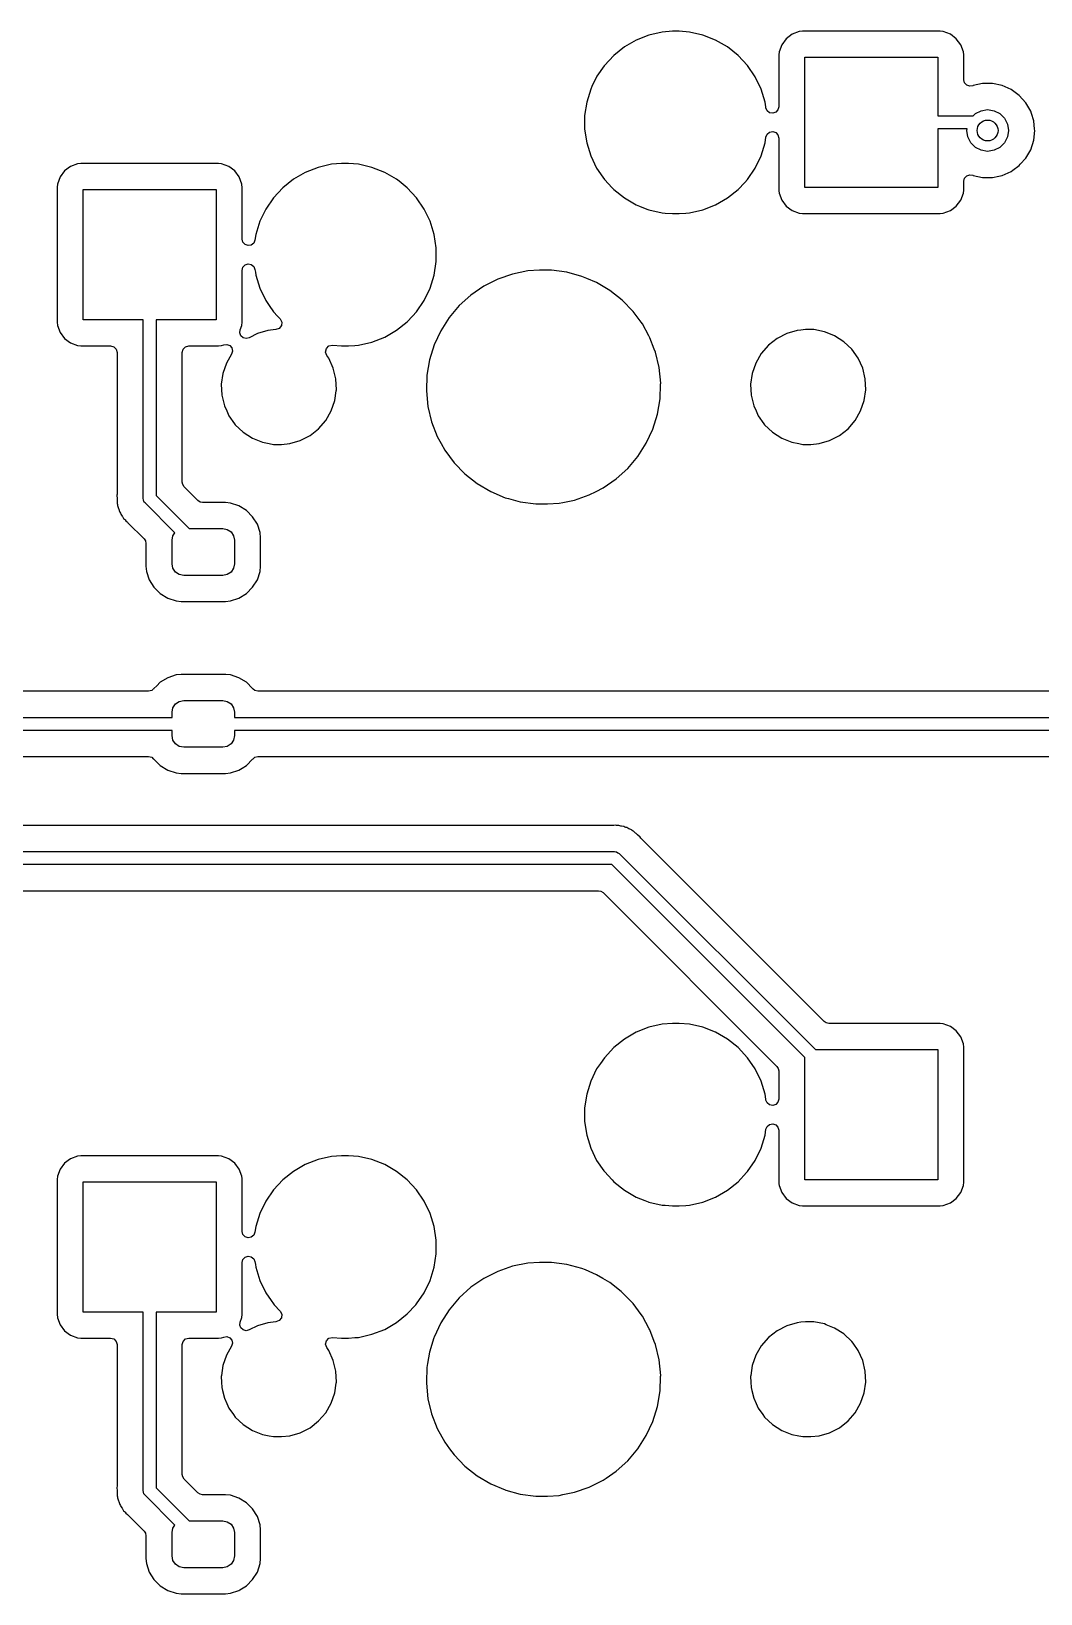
# Model space of a CAD drawing. Extents: x 30 to 259, y -142 to -25.
# Drawn here: x 181.86 to 201.23, y -114.84 to -84.84 of the extents above; entities that cross this region are included whole.
import ezdxf

# ---------------------------------------------------------------- set-up
doc = ezdxf.new("R2010")
doc.units = 0
doc.layers.add('BLACK', color=7, linetype='CONTINUOUS')

msp = doc.modelspace()

# ---------------------------------------------------------------- linework, layer by layer
at = {"layer": 'BLACK', "linetype": 'CONTINUOUS'}
for p, q in [((193.966, -84.8592), (193.71, -84.9176)), ((194.162, -84.8445), (193.966, -84.8592)), ((194.293, -84.8445), (194.162, -84.8445)), ((194.162, -84.8445), (194.162, -84.8445)), ((194.489, -84.8592), (194.293, -84.8445)), ((194.293, -84.8445), (194.293, -84.8445)), ((194.745, -84.9176), (194.489, -84.8592)), ((196.595, -84.8509), (196.46, -84.9012)), ((196.655, -84.8445), (196.595, -84.8509)), ((199.3, -84.8445), (196.655, -84.8445)), ((199.36, -84.8509), (199.3, -84.8445)), ((199.3, -84.8445), (199.3, -84.8445)), ((199.495, -84.9012), (199.36, -84.8509)), ((193.239, -85.1446), (193.034, -85.3082)), ((193.466, -85.0134), (193.239, -85.1446)), ((193.71, -84.9176), (193.466, -85.0134)), ((194.989, -85.0134), (194.745, -84.9176)), ((195.216, -85.1446), (194.989, -85.0134)), ((195.421, -85.3082), (195.216, -85.1446)), ((195.216, -85.1446), (195.216, -85.1446)), ((196.259, -85.1027), (196.208, -85.2375)), ((196.345, -84.9875), (196.259, -85.1027)), ((196.46, -84.9012), (196.345, -84.9875)), ((199.61, -84.9875), (199.495, -84.9012)), ((199.696, -85.1027), (199.61, -84.9875)), ((199.747, -85.2375), (199.696, -85.1027)), ((193.034, -85.3082), (192.855, -85.5005)), ((195.6, -85.5005), (195.421, -85.3082)), ((195.421, -85.3082), (195.421, -85.3082)), ((195.421, -85.3082), (195.421, -85.3082)), ((196.208, -85.2375), (196.202, -85.2971)), ((196.202, -85.2971), (196.202, -86.2953)), ((196.702, -87.845), (196.702, -85.345)), ((196.702, -85.345), (199.252, -85.345)), ((199.252, -85.345), (199.252, -86.47)), ((199.753, -85.2971), (199.747, -85.2375)), ((199.753, -85.7768), (199.753, -85.2971)), ((199.753, -85.2971), (199.753, -85.2971)), ((192.707, -85.7173), (192.616, -85.9075)), ((192.713, -85.7095), (192.707, -85.7173)), ((192.851, -85.5058), (192.713, -85.7095)), ((192.855, -85.5005), (192.851, -85.5058)), ((195.748, -85.7173), (195.6, -85.5005)), ((195.6, -85.5005), (195.6, -85.5005)), ((195.6, -85.5005), (195.6, -85.5005)), ((195.862, -85.9537), (195.748, -85.7173)), ((199.768, -85.836), (199.753, -85.7768)), ((192.593, -85.9537), (192.516, -86.2044)), ((192.616, -85.9075), (192.593, -85.9537)), ((195.939, -86.2044), (195.862, -85.9537)), ((199.809, -85.8808), (199.768, -85.836)), ((199.867, -85.9004), (199.809, -85.8808)), ((199.927, -85.8901), (199.867, -85.9004)), ((199.93, -85.8889), (199.927, -85.8901)), ((200.115, -85.8495), (199.93, -85.8889)), ((200.305, -85.8495), (200.115, -85.8495)), ((200.115, -85.8495), (200.115, -85.8495)), ((200.49, -85.8889), (200.305, -85.8495)), ((200.305, -85.8495), (200.305, -85.8495)), ((200.663, -85.9658), (200.49, -85.8889)), ((200.816, -86.0771), (200.663, -85.9658)), ((200.943, -86.2178), (200.816, -86.0771)), ((192.516, -86.2044), (192.477, -86.4638)), ((195.953, -86.2953), (195.939, -86.2044)), ((195.955, -86.3138), (195.953, -86.2953)), ((195.979, -86.3702), (195.955, -86.3138)), ((196.027, -86.4083), (195.979, -86.3702)), ((196.187, -86.3546), (196.145, -86.3995)), ((196.202, -86.2953), (196.187, -86.3546)), ((199.975, -86.4264), (200.086, -86.3696)), ((200.086, -86.3696), (200.21, -86.35)), ((200.21, -86.35), (200.334, -86.3696)), ((200.334, -86.3696), (200.445, -86.4264)), ((201.037, -86.3817), (200.943, -86.2178)), ((201.05, -86.4217), (201.037, -86.3817)), ((192.477, -86.4638), (192.477, -86.7262)), ((196.087, -86.419), (196.027, -86.4083)), ((196.145, -86.3995), (196.087, -86.419)), ((199.252, -86.47), (199.931, -86.47)), ((199.931, -86.47), (199.975, -86.4264)), ((200.445, -86.4264), (200.534, -86.5149)), ((200.534, -86.5149), (200.59, -86.6264)), ((200.59, -86.6264), (200.61, -86.75)), ((201.096, -86.5617), (201.05, -86.4217)), ((201.113, -86.7262), (201.096, -86.5617)), ((192.477, -86.7262), (192.516, -86.9856)), ((192.516, -86.9856), (192.593, -87.2363)), ((195.862, -87.2363), (195.939, -86.9856)), ((195.939, -86.9856), (195.955, -86.8762)), ((195.955, -86.8762), (195.979, -86.8198)), ((195.979, -86.8198), (196.027, -86.7817)), ((196.027, -86.7817), (196.087, -86.771)), ((196.087, -86.771), (196.145, -86.7905)), ((196.145, -86.7905), (196.187, -86.8354)), ((196.187, -86.8354), (196.202, -86.8947)), ((196.202, -86.8947), (196.202, -87.8929)), ((199.815, -86.72), (199.252, -86.72)), ((199.252, -86.72), (199.252, -87.845)), ((199.81, -86.75), (199.815, -86.72)), ((199.83, -86.8736), (199.81, -86.75)), ((199.886, -86.9851), (199.83, -86.8736)), ((199.975, -87.0736), (199.886, -86.9851)), ((200.534, -86.9851), (200.445, -87.0736)), ((200.59, -86.8736), (200.534, -86.9851)), ((200.61, -86.75), (200.59, -86.8736)), ((201.037, -87.1183), (201.096, -86.9383)), ((201.096, -86.9383), (201.115, -86.75)), ((201.115, -86.75), (201.113, -86.7262)), ((192.593, -87.2363), (192.707, -87.4727)), ((195.748, -87.4727), (195.862, -87.2363)), ((200.086, -87.1304), (199.975, -87.0736)), ((200.21, -87.15), (200.086, -87.1304)), ((200.334, -87.1304), (200.21, -87.15)), ((200.445, -87.0736), (200.334, -87.1304)), ((200.837, -87.3992), (200.943, -87.2822)), ((200.943, -87.2822), (201.037, -87.1183)), ((182.495, -87.5275), (182.409, -87.6427)), ((182.61, -87.4412), (182.495, -87.5275)), ((182.745, -87.3909), (182.61, -87.4412)), ((182.805, -87.3845), (182.745, -87.3909)), ((185.45, -87.3845), (182.805, -87.3845)), ((185.51, -87.3909), (185.45, -87.3845)), ((185.45, -87.3845), (185.45, -87.3845)), ((185.645, -87.4412), (185.51, -87.3909)), ((185.76, -87.5275), (185.645, -87.4412)), ((185.846, -87.6427), (185.76, -87.5275)), ((187.116, -87.5534), (186.889, -87.6846)), ((187.36, -87.4576), (187.116, -87.5534)), ((187.616, -87.3992), (187.36, -87.4576)), ((187.812, -87.3845), (187.616, -87.3992)), ((187.943, -87.3845), (187.812, -87.3845)), ((187.812, -87.3845), (187.812, -87.3845)), ((188.139, -87.3992), (187.943, -87.3845)), ((187.943, -87.3845), (187.943, -87.3845)), ((188.395, -87.4576), (188.139, -87.3992)), ((188.639, -87.5534), (188.395, -87.4576)), ((188.866, -87.6846), (188.639, -87.5534)), ((192.707, -87.4727), (192.827, -87.6477)), ((195.6, -87.6895), (195.748, -87.4727)), ((200.49, -87.6111), (200.663, -87.5342)), ((200.663, -87.5342), (200.695, -87.5105)), ((200.695, -87.5105), (200.816, -87.4229)), ((200.816, -87.4229), (200.837, -87.3992)), ((182.358, -87.7775), (182.352, -87.8371)), ((182.352, -87.8371), (182.352, -90.4329)), ((182.409, -87.6427), (182.358, -87.7775)), ((182.852, -90.385), (182.852, -87.885)), ((182.852, -87.885), (185.403, -87.885)), ((185.403, -87.885), (185.403, -90.385)), ((185.897, -87.7775), (185.846, -87.6427)), ((185.898, -87.7949), (185.897, -87.7775)), ((185.903, -87.8371), (185.898, -87.7949)), ((185.903, -88.8353), (185.903, -87.8371)), ((186.684, -87.8482), (186.505, -88.0405)), ((186.889, -87.6846), (186.684, -87.8482)), ((188.915, -87.7232), (188.866, -87.6846)), ((189.071, -87.8482), (188.915, -87.7232)), ((189.25, -88.0405), (189.071, -87.8482)), ((189.071, -87.8482), (189.071, -87.8482)), ((189.071, -87.8482), (189.071, -87.8482)), ((192.827, -87.6477), (192.855, -87.6895)), ((192.855, -87.6895), (193.002, -87.8482)), ((193.002, -87.8482), (193.034, -87.8818)), ((193.034, -87.8818), (193.239, -88.0454)), ((195.216, -88.0454), (195.421, -87.8818)), ((195.421, -87.8818), (195.548, -87.7459)), ((195.548, -87.7459), (195.6, -87.6895)), ((195.6, -87.6895), (195.6, -87.6895)), ((195.6, -87.6895), (195.6, -87.6895)), ((196.202, -87.8929), (196.203, -87.9062)), ((199.252, -87.845), (196.702, -87.845)), ((199.747, -87.9525), (199.753, -87.8929)), ((199.753, -87.7232), (199.768, -87.664)), ((199.753, -87.8929), (199.753, -87.7232)), ((199.768, -87.664), (199.809, -87.6192)), ((199.809, -87.6192), (199.867, -87.5996)), ((199.867, -87.5996), (199.927, -87.6099)), ((199.927, -87.6099), (199.93, -87.6111)), ((199.93, -87.6111), (200.115, -87.6505)), ((200.115, -87.6505), (200.115, -87.6505)), ((200.115, -87.6505), (200.305, -87.6505)), ((200.305, -87.6505), (200.428, -87.6243)), ((200.305, -87.6505), (200.305, -87.6505)), ((200.428, -87.6243), (200.49, -87.6111)), ((186.505, -88.0405), (186.357, -88.2573)), ((189.398, -88.2573), (189.25, -88.0405)), ((189.25, -88.0405), (189.25, -88.0405)), ((189.25, -88.0405), (189.25, -88.0405)), ((193.239, -88.0454), (193.466, -88.1766)), ((193.466, -88.1766), (193.532, -88.2025)), ((194.745, -88.2724), (194.989, -88.1766)), ((194.989, -88.1766), (195.216, -88.0454)), ((196.203, -87.9062), (196.208, -87.9525)), ((196.208, -87.9525), (196.259, -88.0873)), ((196.259, -88.0873), (196.345, -88.2025)), ((199.61, -88.2025), (199.696, -88.0873)), ((199.696, -88.0873), (199.747, -87.9525)), ((186.243, -88.4937), (186.166, -88.7444)), ((186.357, -88.2573), (186.243, -88.4937)), ((189.512, -88.4937), (189.398, -88.2573)), ((189.589, -88.7444), (189.512, -88.4937)), ((193.532, -88.2025), (193.672, -88.2573)), ((193.672, -88.2573), (193.71, -88.2724)), ((193.71, -88.2724), (193.966, -88.3308)), ((193.966, -88.3308), (194.022, -88.335)), ((194.022, -88.335), (194.162, -88.3455)), ((194.162, -88.3455), (194.162, -88.3455)), ((194.162, -88.3455), (194.293, -88.3455)), ((194.293, -88.3455), (194.416, -88.3363)), ((194.293, -88.3455), (194.293, -88.3455)), ((194.416, -88.3363), (194.489, -88.3308)), ((194.489, -88.3308), (194.745, -88.2724)), ((196.345, -88.2025), (196.46, -88.2888)), ((196.46, -88.2888), (196.595, -88.3391)), ((196.595, -88.3391), (196.655, -88.3455)), ((196.655, -88.3455), (199.3, -88.3455)), ((199.3, -88.3455), (199.36, -88.3391)), ((199.36, -88.3391), (199.495, -88.2888)), ((199.495, -88.2888), (199.61, -88.2025)), ((186.166, -88.7444), (186.15, -88.8538)), ((189.628, -89.0038), (189.589, -88.7444)), ((185.918, -88.8946), (185.903, -88.8353)), ((185.96, -88.9395), (185.918, -88.8946)), ((186.018, -88.959), (185.96, -88.9395)), ((186.078, -88.9483), (186.018, -88.959)), ((186.126, -88.9102), (186.078, -88.9483)), ((186.15, -88.8538), (186.126, -88.9102)), ((189.628, -89.2662), (189.628, -89.0038)), ((185.903, -89.4347), (185.918, -89.3754)), ((185.918, -89.3754), (185.96, -89.3305)), ((185.96, -89.3305), (186.018, -89.311)), ((186.018, -89.311), (186.078, -89.3217)), ((186.078, -89.3217), (186.126, -89.3598)), ((186.126, -89.3598), (186.15, -89.4162)), ((189.589, -89.5256), (189.628, -89.2662)), ((185.903, -90.4329), (185.903, -89.4347)), ((186.15, -89.4162), (186.158, -89.4707)), ((186.158, -89.4707), (186.166, -89.5256)), ((186.166, -89.5256), (186.243, -89.7763)), ((189.512, -89.7763), (189.589, -89.5256)), ((190.809, -89.6041), (190.541, -89.7396)), ((191.093, -89.5055), (190.809, -89.6041)), ((191.388, -89.4456), (191.093, -89.5055)), ((191.612, -89.4306), (191.388, -89.4456)), ((191.838, -89.4306), (191.612, -89.4306)), ((191.612, -89.4306), (191.612, -89.4306)), ((192.136, -89.4707), (191.838, -89.4306)), ((192.425, -89.55), (192.136, -89.4707)), ((192.136, -89.4707), (192.136, -89.4707)), ((192.136, -89.4707), (192.136, -89.4707)), ((192.521, -89.5906), (192.425, -89.55)), ((192.702, -89.6673), (192.521, -89.5906)), ((192.831, -89.7439), (192.702, -89.6673)), ((186.243, -89.7763), (186.357, -90.0127)), ((189.398, -90.0127), (189.512, -89.7763)), ((190.293, -89.9097), (190.071, -90.1112)), ((190.541, -89.7396), (190.293, -89.9097)), ((192.961, -89.8205), (192.831, -89.7439)), ((193.196, -90.0067), (192.961, -89.8205)), ((192.961, -89.8205), (192.961, -89.8205)), ((192.961, -89.8205), (192.961, -89.8205)), ((186.357, -90.0127), (186.424, -90.1112)), ((186.424, -90.1112), (186.505, -90.2295)), ((186.505, -90.2295), (186.584, -90.3146)), ((189.171, -90.3148), (189.25, -90.2295)), ((189.25, -90.2295), (189.398, -90.0127)), ((189.25, -90.2295), (189.25, -90.2295)), ((189.25, -90.2295), (189.25, -90.2295)), ((190.071, -90.1112), (189.877, -90.3407)), ((193.405, -90.2227), (193.196, -90.0067)), ((193.56, -90.4329), (193.405, -90.2227)), ((182.352, -90.4329), (182.358, -90.4925)), ((182.358, -90.4925), (182.359, -90.4945)), ((182.359, -90.4945), (182.409, -90.6273)), ((184.002, -90.385), (182.852, -90.385)), ((184.002, -93.8125), (184.002, -90.385)), ((185.403, -90.385), (184.252, -90.385)), ((184.252, -90.385), (184.252, -93.7607)), ((185.859, -90.6342), (185.866, -90.5756)), ((185.866, -90.5756), (185.897, -90.4925)), ((185.897, -90.4925), (185.903, -90.4329)), ((186.398, -90.5886), (186.196, -90.6478)), ((186.553, -90.5738), (186.398, -90.5886)), ((186.616, -90.549), (186.553, -90.5738)), ((186.584, -90.3146), (186.632, -90.366)), ((186.657, -90.4945), (186.616, -90.549)), ((186.632, -90.366), (186.663, -90.4267)), ((186.663, -90.4267), (186.657, -90.4945)), ((188.639, -90.7166), (188.866, -90.5854)), ((188.866, -90.5854), (189.071, -90.4218)), ((189.071, -90.4218), (189.171, -90.3148)), ((189.715, -90.594), (189.588, -90.8665)), ((189.877, -90.3407), (189.715, -90.594)), ((193.584, -90.4646), (193.56, -90.4329)), ((193.707, -90.6894), (193.584, -90.4646)), ((196.558, -90.5886), (196.356, -90.6478)), ((196.628, -90.5819), (196.558, -90.5886)), ((196.715, -90.5736), (196.628, -90.5819)), ((196.873, -90.5736), (196.715, -90.5736)), ((197.079, -90.6134), (196.873, -90.5736)), ((196.873, -90.5736), (196.873, -90.5736)), ((182.409, -90.6273), (182.495, -90.7425)), ((182.495, -90.7425), (182.61, -90.8288)), ((182.61, -90.8288), (182.745, -90.8791)), ((182.745, -90.8791), (182.805, -90.8855)), ((182.805, -90.8855), (183.378, -90.8855)), ((183.378, -90.8855), (183.44, -90.9021)), ((184.815, -90.9021), (184.877, -90.8855)), ((184.877, -90.8855), (185.45, -90.8855)), ((185.45, -90.8855), (185.51, -90.8791)), ((185.45, -90.8855), (185.45, -90.8855)), ((185.51, -90.8791), (185.55, -90.864)), ((185.55, -90.864), (185.61, -90.8573)), ((185.61, -90.8573), (185.666, -90.8796)), ((185.666, -90.8796), (185.705, -90.9255)), ((185.88, -90.6894), (185.859, -90.6342)), ((185.924, -90.7286), (185.88, -90.6894)), ((185.981, -90.7429), (185.924, -90.7286)), ((186.039, -90.7291), (185.981, -90.7429)), ((186.196, -90.6478), (186.039, -90.7291)), ((187.52, -90.9352), (187.57, -90.8868)), ((187.57, -90.8868), (187.638, -90.8724)), ((187.638, -90.8724), (187.812, -90.8855)), ((187.812, -90.8855), (187.812, -90.8855)), ((187.812, -90.8855), (187.943, -90.8855)), ((187.943, -90.8855), (188.066, -90.8763)), ((187.943, -90.8855), (187.943, -90.8855)), ((188.066, -90.8763), (188.139, -90.8708)), ((188.139, -90.8708), (188.395, -90.8124)), ((188.395, -90.8124), (188.639, -90.7166)), ((189.588, -90.8665), (189.499, -91.1535)), ((193.728, -90.7281), (193.707, -90.6894)), ((193.814, -90.9505), (193.728, -90.7281)), ((196.004, -90.8743), (195.866, -91.0332)), ((196.169, -90.7442), (196.004, -90.8743)), ((196.356, -90.6478), (196.169, -90.7442)), ((197.102, -90.6223), (197.079, -90.6134)), ((197.079, -90.6134), (197.079, -90.6134)), ((197.079, -90.6134), (197.079, -90.6134)), ((197.274, -90.6916), (197.102, -90.6223)), ((197.451, -90.8053), (197.274, -90.6916)), ((197.604, -90.9505), (197.451, -90.8053)), ((197.451, -90.8053), (197.451, -90.8053)), ((197.451, -90.8053), (197.451, -90.8053)), ((183.44, -90.9021), (183.485, -90.9475)), ((183.485, -90.9475), (183.502, -91.0095)), ((183.502, -91.0095), (183.502, -93.7298)), ((184.753, -91.0095), (184.77, -90.9475)), ((184.753, -93.502), (184.753, -91.0095)), ((184.77, -90.9475), (184.815, -90.9021)), ((185.701, -91.0422), (185.601, -91.2154)), ((185.718, -90.9844), (185.701, -91.0422)), ((185.705, -90.9255), (185.718, -90.9844)), ((187.505, -91.0026), (187.52, -90.9352)), ((187.527, -91.068), (187.505, -91.0026)), ((187.566, -91.1218), (187.527, -91.068)), ((187.653, -91.3131), (187.566, -91.1218)), ((187.566, -91.1218), (187.566, -91.1218)), ((187.566, -91.1218), (187.566, -91.1218)), ((189.499, -91.1535), (189.449, -91.4498)), ((193.836, -91.0086), (193.814, -90.9505)), ((193.906, -91.3009), (193.836, -91.0086)), ((195.866, -91.0332), (195.761, -91.2154)), ((197.726, -91.1218), (197.604, -90.9505)), ((197.604, -90.9505), (197.604, -90.9505)), ((197.813, -91.3131), (197.726, -91.1218)), ((197.726, -91.1218), (197.726, -91.1218)), ((197.726, -91.1218), (197.726, -91.1218)), ((185.532, -91.4142), (185.502, -91.6224)), ((185.601, -91.2154), (185.532, -91.4142)), ((187.703, -91.5175), (187.653, -91.3131)), ((189.449, -91.4498), (189.439, -91.7502)), ((193.936, -91.5998), (193.906, -91.3009)), ((195.692, -91.4142), (195.662, -91.6224)), ((195.761, -91.2154), (195.692, -91.4142)), ((197.863, -91.5175), (197.813, -91.3131)), ((185.502, -91.6224), (185.502, -91.6224)), ((185.502, -91.6224), (185.512, -91.8325)), ((187.683, -91.9358), (187.709, -91.7502)), ((187.713, -91.7276), (187.703, -91.5175)), ((187.709, -91.7502), (187.713, -91.7276)), ((189.439, -91.7502), (189.469, -92.0491)), ((193.926, -91.9002), (193.935, -91.6224)), ((193.935, -91.6224), (193.936, -91.5998)), ((195.662, -91.6224), (195.672, -91.8325)), ((195.662, -91.6224), (195.662, -91.6224)), ((197.843, -91.9358), (197.873, -91.7276)), ((197.873, -91.7276), (197.863, -91.5175)), ((185.512, -91.8325), (185.562, -92.0369)), ((185.562, -92.0369), (185.607, -92.1346)), ((187.614, -92.1346), (187.683, -91.9358)), ((189.469, -92.0491), (189.539, -92.3414)), ((193.876, -92.1965), (193.926, -91.9002)), ((195.672, -91.8325), (195.722, -92.0369)), ((195.722, -92.0369), (195.767, -92.1346)), ((197.774, -92.1346), (197.843, -91.9358)), ((185.607, -92.1346), (185.649, -92.2282)), ((185.649, -92.2282), (185.758, -92.3812)), ((185.758, -92.3812), (185.771, -92.3995)), ((187.371, -92.4757), (187.509, -92.3168)), ((187.509, -92.3168), (187.614, -92.1346)), ((189.539, -92.3414), (189.647, -92.6219)), ((193.787, -92.4835), (193.876, -92.1965)), ((195.767, -92.1346), (195.809, -92.2282)), ((195.809, -92.2282), (195.918, -92.3812)), ((195.918, -92.3812), (195.931, -92.3995)), ((197.531, -92.4757), (197.669, -92.3168)), ((197.669, -92.3168), (197.774, -92.1346)), ((185.771, -92.3995), (185.924, -92.5447)), ((185.924, -92.5447), (185.924, -92.5447)), ((185.924, -92.5447), (185.924, -92.5447)), ((185.924, -92.5447), (186.101, -92.6584)), ((186.101, -92.6584), (186.101, -92.6584)), ((186.101, -92.6584), (186.296, -92.7366)), ((187.019, -92.7022), (187.206, -92.6058)), ((187.206, -92.6058), (187.371, -92.4757)), ((189.647, -92.6219), (189.724, -92.7614)), ((193.66, -92.756), (193.787, -92.4835)), ((195.931, -92.3995), (196.084, -92.5447)), ((196.084, -92.5447), (196.084, -92.5447)), ((196.084, -92.5447), (196.084, -92.5447)), ((196.084, -92.5447), (196.261, -92.6584)), ((196.261, -92.6584), (196.261, -92.6584)), ((196.261, -92.6584), (196.456, -92.7366)), ((197.179, -92.7022), (197.366, -92.6058)), ((197.366, -92.6058), (197.531, -92.4757)), ((186.296, -92.7366), (186.425, -92.7614)), ((186.425, -92.7614), (186.502, -92.7764)), ((186.502, -92.7764), (186.502, -92.7764)), ((186.502, -92.7764), (186.66, -92.7764)), ((186.66, -92.7764), (186.817, -92.7614)), ((186.66, -92.7764), (186.66, -92.7764)), ((186.817, -92.7614), (187.019, -92.7022)), ((189.724, -92.7614), (189.791, -92.8854)), ((189.791, -92.8854), (189.97, -93.1273)), ((193.498, -93.0093), (193.66, -92.756)), ((196.456, -92.7366), (196.585, -92.7614)), ((196.585, -92.7614), (196.662, -92.7764)), ((196.662, -92.7764), (196.662, -92.7764)), ((196.662, -92.7764), (196.82, -92.7764)), ((196.82, -92.7764), (196.977, -92.7614)), ((196.82, -92.7764), (196.82, -92.7764)), ((196.977, -92.7614), (197.179, -92.7022)), ((189.97, -93.1273), (190.179, -93.3433)), ((193.082, -93.4403), (193.304, -93.2388)), ((193.304, -93.2388), (193.498, -93.0093)), ((184.762, -93.5495), (184.753, -93.502)), ((184.789, -93.5897), (184.762, -93.5495)), ((185.055, -93.8557), (184.789, -93.5897)), ((190.179, -93.3433), (190.414, -93.5295)), ((190.414, -93.5295), (190.673, -93.6827)), ((192.834, -93.6104), (192.917, -93.5534)), ((192.917, -93.5534), (193.082, -93.4403)), ((183.502, -93.7298), (183.5, -93.7503)), ((183.5, -93.7503), (183.502, -93.8204)), ((183.502, -93.8204), (183.502, -93.8243)), ((183.502, -93.8243), (183.502, -93.8518)), ((183.502, -93.8518), (183.503, -93.8558)), ((183.503, -93.8558), (183.503, -93.8675)), ((183.503, -93.8675), (183.505, -93.9111)), ((184.011, -93.8422), (184.002, -93.8125)), ((184.018, -93.8724), (184.011, -93.8422)), ((184.022, -93.8775), (184.018, -93.8724)), ((184.022, -93.8801), (184.022, -93.8775)), ((184.026, -93.883), (184.022, -93.8801)), ((184.039, -93.9009), (184.026, -93.883)), ((184.252, -93.7607), (184.884, -94.3925)), ((185.095, -93.8826), (185.055, -93.8557)), ((185.143, -93.892), (185.095, -93.8826)), ((185.581, -93.892), (185.143, -93.892)), ((185.68, -93.9021), (185.581, -93.892)), ((190.673, -93.6827), (190.95, -93.8)), ((190.95, -93.8), (190.95, -93.8)), ((190.95, -93.8), (190.95, -93.8)), ((190.95, -93.8), (191.014, -93.8175)), ((191.014, -93.8175), (191.239, -93.8793)), ((191.239, -93.8793), (191.537, -93.9194)), ((191.987, -93.9044), (192.061, -93.8894)), ((192.061, -93.8894), (192.282, -93.8445)), ((192.282, -93.8445), (192.566, -93.7459)), ((192.566, -93.7459), (192.7, -93.6782)), ((192.7, -93.6782), (192.834, -93.6104)), ((183.505, -93.9111), (183.51, -93.9304)), ((183.51, -93.9304), (183.514, -93.9494)), ((183.514, -93.9494), (183.517, -93.9693)), ((183.517, -93.9693), (183.533, -94.0099)), ((183.533, -94.0099), (183.537, -94.021)), ((183.537, -94.021), (183.549, -94.0629)), ((183.549, -94.0629), (183.559, -94.0801)), ((183.559, -94.0801), (183.568, -94.0976)), ((183.568, -94.0976), (183.575, -94.1162)), ((183.575, -94.1162), (183.575, -94.1162)), ((183.575, -94.1162), (183.601, -94.1516)), ((183.601, -94.1516), (183.607, -94.1613)), ((183.607, -94.1613), (183.629, -94.1989)), ((184.613, -94.4745), (184.039, -93.9009)), ((185.841, -93.9555), (185.68, -93.9021)), ((185.986, -94.0445), (185.841, -93.9555)), ((186.105, -94.1645), (185.986, -94.0445)), ((186.195, -94.3088), (186.105, -94.1645)), ((191.537, -93.9194), (191.763, -93.9194)), ((191.763, -93.9194), (191.987, -93.9044)), ((191.763, -93.9194), (191.763, -93.9194)), ((183.629, -94.1989), (183.629, -94.1989)), ((183.629, -94.1989), (183.629, -94.1989)), ((183.629, -94.1989), (183.643, -94.2131)), ((183.643, -94.2131), (183.656, -94.2279)), ((183.656, -94.2279), (183.668, -94.2441)), ((183.668, -94.2441), (183.702, -94.2719)), ((183.702, -94.2719), (183.71, -94.2798)), ((183.71, -94.2798), (184.021, -94.5903)), ((184.575, -94.5314), (184.613, -94.4745)), ((184.884, -94.3925), (185.532, -94.3925)), ((185.532, -94.3925), (185.619, -94.4096)), ((185.619, -94.4096), (185.692, -94.4584)), ((185.692, -94.4584), (185.74, -94.5314)), ((186.248, -94.4698), (186.195, -94.3088)), ((186.195, -94.3088), (186.195, -94.3088)), ((186.195, -94.3088), (186.195, -94.3088)), ((186.258, -94.5692), (186.248, -94.4698)), ((184.021, -94.5903), (184.048, -94.6305)), ((184.048, -94.6305), (184.057, -94.678)), ((184.057, -94.678), (184.057, -95.1158)), ((184.558, -94.6175), (184.575, -94.5314)), ((184.558, -95.0675), (184.558, -94.6175)), ((185.74, -94.5314), (185.757, -94.6175)), ((185.757, -94.6175), (185.757, -95.0675)), ((186.258, -95.1158), (186.258, -94.5692)), ((184.575, -95.1536), (184.558, -95.0675)), ((185.757, -95.0675), (185.74, -95.1536)), ((184.057, -95.1158), (184.067, -95.2152)), ((184.067, -95.2152), (184.12, -95.3762)), ((184.12, -95.3762), (184.21, -95.5205)), ((184.623, -95.2266), (184.575, -95.1536)), ((184.696, -95.2754), (184.623, -95.2266)), ((184.782, -95.2925), (184.696, -95.2754)), ((185.532, -95.2925), (184.782, -95.2925)), ((185.619, -95.2754), (185.532, -95.2925)), ((185.692, -95.2266), (185.619, -95.2754)), ((185.74, -95.1536), (185.692, -95.2266)), ((186.105, -95.5205), (186.195, -95.3762)), ((186.195, -95.3762), (186.248, -95.2152)), ((186.248, -95.2152), (186.258, -95.1158)), ((184.21, -95.5205), (184.329, -95.6405)), ((184.329, -95.6405), (184.474, -95.7295)), ((185.841, -95.7295), (185.986, -95.6405)), ((185.986, -95.6405), (186.105, -95.5205)), ((184.474, -95.7295), (184.474, -95.7295)), ((184.474, -95.7295), (184.474, -95.7295)), ((184.474, -95.7295), (184.635, -95.7828)), ((184.635, -95.7828), (184.734, -95.793)), ((184.734, -95.793), (185.581, -95.793)), ((185.581, -95.793), (185.68, -95.7828)), ((185.68, -95.7828), (185.841, -95.7295)), ((184.734, -97.192), (184.635, -97.2021)), ((185.581, -97.192), (184.734, -97.192)), ((185.591, -97.193), (185.581, -97.192)), ((185.68, -97.2021), (185.591, -97.193)), ((184.198, -97.4731), (184.168, -97.5013)), ((184.199, -97.4747), (184.198, -97.4731)), ((184.21, -97.4645), (184.199, -97.4747)), ((184.264, -97.4096), (184.21, -97.4645)), ((184.21, -97.4645), (184.21, -97.4645)), ((184.329, -97.3445), (184.264, -97.4096)), ((184.474, -97.2555), (184.329, -97.3445)), ((184.635, -97.2021), (184.474, -97.2555)), ((185.841, -97.2555), (185.68, -97.2021)), ((185.986, -97.3445), (185.841, -97.2555)), ((186.105, -97.4645), (185.986, -97.3445)), ((185.986, -97.3445), (185.986, -97.3445)), ((185.986, -97.3445), (185.986, -97.3445)), ((186.116, -97.4747), (186.105, -97.4645)), ((186.105, -97.4645), (186.105, -97.4645)), ((186.117, -97.4731), (186.116, -97.4747)), ((186.147, -97.5013), (186.117, -97.4731)), ((184.108, -97.517), (157.632, -97.517)), ((184.168, -97.5013), (184.108, -97.517)), ((184.575, -97.8314), (184.623, -97.7584)), ((184.623, -97.7584), (184.696, -97.7096)), ((184.696, -97.7096), (184.782, -97.6925)), ((184.782, -97.6925), (185.532, -97.6925)), ((185.532, -97.6925), (185.619, -97.7096)), ((185.619, -97.7096), (185.692, -97.7584)), ((185.692, -97.7584), (185.74, -97.8314)), ((186.207, -97.517), (186.147, -97.5013)), ((203.158, -97.517), (186.207, -97.517)), ((157.183, -98.0175), (184.558, -98.0175)), ((184.558, -97.9175), (184.575, -97.8314)), ((184.558, -98.0175), (184.558, -97.9175)), ((185.74, -97.8314), (185.757, -97.9175)), ((185.757, -97.9175), (185.757, -98.0175)), ((185.757, -98.0175), (203.607, -98.0175)), ((184.558, -98.2675), (157.183, -98.2675)), ((184.558, -98.3675), (184.558, -98.2675)), ((184.575, -98.4536), (184.558, -98.3675)), ((185.757, -98.3675), (185.74, -98.4536)), ((203.607, -98.2675), (185.757, -98.2675)), ((185.757, -98.2675), (185.757, -98.3675)), ((184.623, -98.5266), (184.575, -98.4536)), ((184.696, -98.5754), (184.623, -98.5266)), ((184.782, -98.5925), (184.696, -98.5754)), ((185.532, -98.5925), (184.782, -98.5925)), ((185.619, -98.5754), (185.532, -98.5925)), ((185.692, -98.5266), (185.619, -98.5754)), ((185.74, -98.4536), (185.692, -98.5266)), ((157.632, -98.768), (184.108, -98.768)), ((184.108, -98.768), (184.168, -98.7837)), ((184.168, -98.7837), (184.198, -98.8118)), ((184.198, -98.8118), (184.199, -98.8103)), ((184.199, -98.8103), (184.21, -98.8205)), ((184.21, -98.8205), (184.21, -98.8205)), ((184.21, -98.8205), (184.273, -98.8842)), ((184.273, -98.8842), (184.329, -98.9405)), ((184.329, -98.9405), (184.474, -99.0295)), ((185.841, -99.0295), (185.901, -98.9923)), ((185.901, -98.9923), (185.986, -98.9405)), ((185.986, -98.9405), (186.105, -98.8205)), ((185.986, -98.9405), (185.986, -98.9405)), ((185.986, -98.9405), (185.986, -98.9405)), ((186.105, -98.8205), (186.116, -98.8103)), ((186.105, -98.8205), (186.105, -98.8205)), ((186.116, -98.8103), (186.117, -98.8118)), ((186.117, -98.8118), (186.147, -98.7837)), ((186.147, -98.7837), (186.207, -98.768)), ((186.207, -98.768), (203.158, -98.768)), ((184.474, -99.0295), (184.474, -99.0295)), ((184.474, -99.0295), (184.474, -99.0295)), ((184.474, -99.0295), (184.635, -99.0828)), ((184.635, -99.0828), (184.734, -99.093)), ((184.734, -99.093), (185.581, -99.093)), ((185.581, -99.093), (185.68, -99.0828)), ((185.68, -99.0828), (185.841, -99.0295)), ((193.017, -100.094), (176.884, -100.094)), ((193.029, -100.094), (193.017, -100.094)), ((193.039, -100.093), (193.029, -100.094)), ((193.072, -100.09), (193.039, -100.093)), ((193.085, -100.092), (193.072, -100.09)), ((193.072, -100.09), (193.072, -100.09)), ((193.092, -100.093), (193.085, -100.092)), ((193.111, -100.094), (193.092, -100.093)), ((193.132, -100.094), (193.111, -100.094)), ((193.174, -100.105), (193.132, -100.094)), ((193.185, -100.108), (193.174, -100.105)), ((193.228, -100.115), (193.185, -100.108)), ((193.247, -100.123), (193.228, -100.115)), ((193.265, -100.129), (193.247, -100.123)), ((193.285, -100.134), (193.265, -100.129)), ((193.323, -100.155), (193.285, -100.134)), ((193.333, -100.16), (193.323, -100.155)), ((193.373, -100.177), (193.333, -100.16)), ((193.389, -100.19), (193.373, -100.177)), ((193.406, -100.2), (193.389, -100.19)), ((193.423, -100.21), (193.406, -100.2)), ((193.455, -100.24), (193.423, -100.21)), ((193.464, -100.247), (193.455, -100.24)), ((193.467, -100.25), (193.464, -100.247)), ((193.486, -100.269), (193.467, -100.25)), ((193.489, -100.272), (193.486, -100.269)), ((193.54, -100.32), (193.489, -100.272)), ((193.553, -100.336), (193.54, -100.32)), ((194.667, -101.45), (193.553, -100.336)), ((176.56, -100.595), (193.052, -100.595)), ((193.052, -100.595), (193.075, -100.598)), ((193.075, -100.598), (193.079, -100.598)), ((193.079, -100.598), (193.081, -100.599)), ((193.081, -100.599), (193.088, -100.6)), ((193.088, -100.6), (193.114, -100.617)), ((193.114, -100.617), (193.141, -100.632)), ((193.141, -100.632), (196.904, -104.395)), ((193.001, -100.845), (176.56, -100.845)), ((196.702, -104.547), (193.001, -100.845)), ((176.884, -101.346), (192.742, -101.346)), ((192.742, -101.346), (192.79, -101.355)), ((192.79, -101.355), (192.83, -101.382)), ((192.83, -101.382), (196.166, -104.718)), ((197.075, -103.858), (194.667, -101.45)), ((193.466, -104.063), (193.239, -104.195)), ((193.71, -103.968), (193.466, -104.063)), ((193.966, -103.909), (193.71, -103.968)), ((194.162, -103.894), (193.966, -103.909)), ((194.293, -103.894), (194.162, -103.894)), ((194.162, -103.894), (194.162, -103.894)), ((194.489, -103.909), (194.293, -103.894)), ((194.293, -103.894), (194.293, -103.894)), ((194.745, -103.968), (194.489, -103.909)), ((194.989, -104.063), (194.745, -103.968)), ((195.216, -104.195), (194.989, -104.063)), ((197.115, -103.885), (197.075, -103.858)), ((197.163, -103.894), (197.115, -103.885)), ((199.3, -103.894), (197.163, -103.894)), ((199.36, -103.901), (199.3, -103.894)), ((199.3, -103.894), (199.3, -103.894)), ((199.495, -103.951), (199.36, -103.901)), ((199.61, -104.037), (199.495, -103.951)), ((199.696, -104.153), (199.61, -104.037)), ((193.034, -104.358), (192.855, -104.551)), ((193.239, -104.195), (193.034, -104.358)), ((195.421, -104.358), (195.216, -104.195)), ((195.216, -104.195), (195.216, -104.195)), ((195.6, -104.551), (195.421, -104.358)), ((195.421, -104.358), (195.421, -104.358)), ((195.421, -104.358), (195.421, -104.358)), ((199.747, -104.288), (199.696, -104.153)), ((199.753, -104.347), (199.747, -104.288)), ((199.753, -106.943), (199.753, -104.347)), ((192.779, -104.662), (192.707, -104.767)), ((192.855, -104.551), (192.779, -104.662)), ((195.748, -104.767), (195.6, -104.551)), ((195.6, -104.551), (195.6, -104.551)), ((195.6, -104.551), (195.6, -104.551)), ((196.702, -106.895), (196.702, -104.547)), ((196.904, -104.395), (199.252, -104.395)), ((199.252, -104.395), (199.252, -106.895)), ((192.707, -104.767), (192.593, -105.004)), ((195.862, -105.004), (195.748, -104.767)), ((196.166, -104.718), (196.193, -104.758)), ((196.193, -104.758), (196.202, -104.805)), ((196.202, -104.805), (196.202, -105.345)), ((192.516, -105.254), (192.477, -105.514)), ((192.593, -105.004), (192.516, -105.254)), ((195.939, -105.254), (195.862, -105.004)), ((195.953, -105.349), (195.939, -105.254)), ((192.477, -105.514), (192.477, -105.776)), ((195.955, -105.364), (195.953, -105.349)), ((195.979, -105.42), (195.955, -105.364)), ((196.027, -105.458), (195.979, -105.42)), ((196.087, -105.469), (196.027, -105.458)), ((196.145, -105.449), (196.087, -105.469)), ((196.187, -105.405), (196.145, -105.449)), ((196.202, -105.345), (196.187, -105.405)), ((192.477, -105.776), (192.516, -106.036)), ((195.955, -105.926), (195.979, -105.87)), ((195.979, -105.87), (196.027, -105.832)), ((196.027, -105.832), (196.087, -105.821)), ((196.087, -105.821), (196.145, -105.841)), ((196.145, -105.841), (196.187, -105.885)), ((196.187, -105.885), (196.202, -105.945)), ((192.516, -106.036), (192.593, -106.286)), ((195.862, -106.286), (195.939, -106.036)), ((195.939, -106.036), (195.955, -105.926)), ((196.202, -105.945), (196.202, -106.943)), ((182.61, -106.491), (182.495, -106.577)), ((182.745, -106.441), (182.61, -106.491)), ((182.805, -106.434), (182.745, -106.441)), ((185.45, -106.434), (182.805, -106.434)), ((185.51, -106.441), (185.45, -106.434)), ((185.45, -106.434), (185.45, -106.434)), ((185.645, -106.491), (185.51, -106.441)), ((185.76, -106.577), (185.645, -106.491)), ((187.616, -106.449), (187.36, -106.508)), ((187.812, -106.434), (187.616, -106.449)), ((187.943, -106.434), (187.812, -106.434)), ((187.812, -106.434), (187.812, -106.434)), ((188.139, -106.449), (187.943, -106.434)), ((187.943, -106.434), (187.943, -106.434)), ((188.395, -106.508), (188.139, -106.449)), ((192.593, -106.286), (192.707, -106.523)), ((195.748, -106.523), (195.862, -106.286)), ((182.409, -106.693), (182.358, -106.828)), ((182.495, -106.577), (182.409, -106.693)), ((185.846, -106.693), (185.76, -106.577)), ((185.897, -106.828), (185.846, -106.693)), ((186.889, -106.735), (186.684, -106.898)), ((187.116, -106.603), (186.889, -106.735)), ((187.36, -106.508), (187.116, -106.603)), ((188.639, -106.603), (188.395, -106.508)), ((188.866, -106.735), (188.639, -106.603)), ((189.071, -106.898), (188.866, -106.735)), ((188.866, -106.735), (188.866, -106.735)), ((192.707, -106.523), (192.843, -106.722)), ((192.843, -106.722), (192.855, -106.739)), ((192.855, -106.739), (193.002, -106.898)), ((195.421, -106.932), (195.584, -106.756)), ((195.584, -106.756), (195.6, -106.739)), ((195.6, -106.739), (195.748, -106.523)), ((195.6, -106.739), (195.6, -106.739)), ((195.6, -106.739), (195.6, -106.739)), ((182.358, -106.828), (182.352, -106.887)), ((182.352, -106.887), (182.352, -109.483)), ((182.852, -109.435), (182.852, -106.935)), ((182.852, -106.935), (185.403, -106.935)), ((185.403, -106.935), (185.403, -109.435)), ((185.901, -106.868), (185.897, -106.828)), ((185.903, -106.887), (185.901, -106.868)), ((185.903, -107.885), (185.903, -106.887)), ((186.505, -107.091), (186.357, -107.307)), ((186.684, -106.898), (186.505, -107.091)), ((189.25, -107.091), (189.071, -106.898)), ((189.071, -106.898), (189.071, -106.898)), ((189.071, -106.898), (189.071, -106.898)), ((189.398, -107.307), (189.25, -107.091)), ((189.25, -107.091), (189.25, -107.091)), ((189.25, -107.091), (189.25, -107.091)), ((193.002, -106.898), (193.034, -106.932)), ((193.034, -106.932), (193.239, -107.095)), ((195.216, -107.095), (195.421, -106.932)), ((196.202, -106.943), (196.205, -106.974)), ((196.205, -106.974), (196.208, -107.002)), ((196.208, -107.002), (196.259, -107.137)), ((199.252, -106.895), (196.702, -106.895)), ((199.696, -107.137), (199.747, -107.002)), ((199.747, -107.002), (199.753, -106.943)), ((186.357, -107.307), (186.243, -107.544)), ((189.512, -107.544), (189.398, -107.307)), ((193.239, -107.095), (193.466, -107.227)), ((193.466, -107.227), (193.634, -107.293)), ((193.634, -107.293), (193.693, -107.316)), ((193.693, -107.316), (193.71, -107.322)), ((193.71, -107.322), (193.966, -107.381)), ((193.966, -107.381), (194.022, -107.385)), ((194.022, -107.385), (194.162, -107.395)), ((194.293, -107.395), (194.416, -107.386)), ((194.416, -107.386), (194.489, -107.381)), ((194.489, -107.381), (194.745, -107.322)), ((194.745, -107.322), (194.989, -107.227)), ((194.989, -107.227), (195.216, -107.095)), ((196.259, -107.137), (196.345, -107.253)), ((196.345, -107.253), (196.46, -107.339)), ((196.46, -107.339), (196.595, -107.389)), ((196.595, -107.389), (196.655, -107.395)), ((199.3, -107.395), (199.36, -107.389)), ((199.36, -107.389), (199.495, -107.339)), ((199.495, -107.339), (199.61, -107.253)), ((199.61, -107.253), (199.696, -107.137)), ((186.243, -107.544), (186.166, -107.794)), ((189.589, -107.794), (189.512, -107.544)), ((194.162, -107.395), (194.162, -107.395)), ((194.162, -107.395), (194.293, -107.395)), ((194.293, -107.395), (194.293, -107.395)), ((196.655, -107.395), (199.3, -107.395)), ((185.918, -107.945), (185.903, -107.885)), ((185.96, -107.989), (185.918, -107.945)), ((186.018, -108.009), (185.96, -107.989)), ((186.126, -107.96), (186.078, -107.998)), ((186.15, -107.904), (186.126, -107.96)), ((186.166, -107.794), (186.15, -107.904)), ((189.628, -108.054), (189.589, -107.794)), ((186.078, -107.998), (186.018, -108.009)), ((189.628, -108.316), (189.628, -108.054)), ((185.903, -108.485), (185.918, -108.425)), ((185.903, -109.483), (185.903, -108.485)), ((185.918, -108.425), (185.96, -108.381)), ((185.96, -108.381), (186.018, -108.361)), ((186.018, -108.361), (186.078, -108.372)), ((186.078, -108.372), (186.126, -108.41)), ((186.126, -108.41), (186.15, -108.466)), ((186.15, -108.466), (186.158, -108.521)), ((186.158, -108.521), (186.166, -108.576)), ((186.166, -108.576), (186.243, -108.826)), ((189.512, -108.826), (189.589, -108.576)), ((189.589, -108.576), (189.628, -108.316)), ((191.093, -108.555), (190.809, -108.654)), ((191.388, -108.496), (191.093, -108.555)), ((191.612, -108.481), (191.388, -108.496)), ((191.838, -108.481), (191.612, -108.481)), ((191.612, -108.481), (191.612, -108.481)), ((192.136, -108.521), (191.838, -108.481)), ((192.425, -108.6), (192.136, -108.521)), ((192.136, -108.521), (192.136, -108.521)), ((192.136, -108.521), (192.136, -108.521)), ((186.243, -108.826), (186.357, -109.063)), ((189.398, -109.063), (189.512, -108.826)), ((190.541, -108.79), (190.293, -108.96)), ((190.809, -108.654), (190.541, -108.79)), ((192.49, -108.627), (192.425, -108.6)), ((192.702, -108.717), (192.49, -108.627)), ((192.826, -108.791), (192.702, -108.717)), ((192.961, -108.87), (192.826, -108.791)), ((193.178, -109.042), (192.961, -108.87)), ((186.357, -109.063), (186.458, -109.211)), ((189.25, -109.279), (189.398, -109.063)), ((190.071, -109.161), (189.877, -109.391)), ((190.293, -108.96), (190.071, -109.161)), ((193.196, -109.057), (193.178, -109.042)), ((193.405, -109.273), (193.196, -109.057)), ((182.352, -109.483), (182.358, -109.542)), ((184.002, -109.435), (182.852, -109.435)), ((184.002, -112.862), (184.002, -109.435)), ((185.403, -109.435), (184.252, -109.435)), ((184.252, -109.435), (184.252, -112.811)), ((185.897, -109.542), (185.903, -109.483)), ((186.458, -109.211), (186.505, -109.279)), ((186.505, -109.279), (186.521, -109.296)), ((186.521, -109.296), (186.632, -109.416)), ((186.632, -109.416), (186.663, -109.477)), ((186.663, -109.477), (186.657, -109.545)), ((188.866, -109.635), (189.071, -109.472)), ((189.071, -109.472), (189.234, -109.296)), ((189.234, -109.296), (189.25, -109.279)), ((189.25, -109.279), (189.25, -109.279)), ((189.25, -109.279), (189.25, -109.279)), ((189.877, -109.391), (189.715, -109.644)), ((193.56, -109.483), (193.405, -109.273)), ((193.584, -109.515), (193.56, -109.483)), ((182.358, -109.542), (182.359, -109.545)), ((182.359, -109.545), (182.409, -109.677)), ((182.409, -109.677), (182.495, -109.793)), ((182.495, -109.793), (182.61, -109.879)), ((185.859, -109.684), (185.866, -109.626)), ((185.88, -109.739), (185.859, -109.684)), ((185.866, -109.626), (185.897, -109.542)), ((185.924, -109.779), (185.88, -109.739)), ((185.981, -109.793), (185.924, -109.779)), ((186.039, -109.779), (185.981, -109.793)), ((186.196, -109.698), (186.039, -109.779)), ((186.398, -109.639), (186.196, -109.698)), ((186.553, -109.624), (186.398, -109.639)), ((186.616, -109.599), (186.553, -109.624)), ((186.657, -109.545), (186.616, -109.599)), ((188.395, -109.862), (188.639, -109.767)), ((188.639, -109.767), (188.866, -109.635)), ((189.715, -109.644), (189.588, -109.917)), ((193.717, -109.759), (193.584, -109.515)), ((193.728, -109.778), (193.717, -109.759)), ((193.814, -110), (193.728, -109.778)), ((196.169, -109.794), (196.004, -109.924)), ((196.356, -109.698), (196.169, -109.794)), ((196.558, -109.639), (196.356, -109.698)), ((196.628, -109.632), (196.558, -109.639)), ((196.715, -109.624), (196.628, -109.632)), ((196.873, -109.624), (196.715, -109.624)), ((197.079, -109.663), (196.873, -109.624)), ((196.873, -109.624), (196.873, -109.624)), ((197.114, -109.677), (197.079, -109.663)), ((197.079, -109.663), (197.079, -109.663)), ((197.079, -109.663), (197.079, -109.663)), ((197.274, -109.742), (197.114, -109.677)), ((197.451, -109.855), (197.274, -109.742)), ((182.61, -109.879), (182.745, -109.929)), ((182.745, -109.929), (182.805, -109.935)), ((182.805, -109.935), (183.378, -109.935)), ((183.378, -109.935), (183.44, -109.952)), ((183.44, -109.952), (183.485, -109.997)), ((183.485, -109.997), (183.502, -110.059)), ((183.502, -110.059), (183.502, -112.78)), ((184.753, -110.059), (184.77, -109.997)), ((184.753, -112.552), (184.753, -110.059)), ((184.77, -109.997), (184.815, -109.952)), ((184.815, -109.952), (184.877, -109.935)), ((184.877, -109.935), (185.45, -109.935)), ((185.45, -109.935), (185.51, -109.929)), ((185.45, -109.935), (185.45, -109.935)), ((185.51, -109.929), (185.55, -109.914)), ((185.55, -109.914), (185.61, -109.907)), ((185.701, -110.092), (185.601, -110.265)), ((185.61, -109.907), (185.666, -109.93)), ((185.666, -109.93), (185.705, -109.976)), ((185.718, -110.034), (185.701, -110.092)), ((185.705, -109.976), (185.718, -110.034)), ((187.505, -110.053), (187.52, -109.985)), ((187.527, -110.118), (187.505, -110.053)), ((187.52, -109.985), (187.57, -109.937)), ((187.57, -109.937), (187.638, -109.922)), ((187.638, -109.922), (187.812, -109.935)), ((187.812, -109.935), (187.812, -109.935)), ((187.812, -109.935), (187.943, -109.935)), ((187.943, -109.935), (188.066, -109.926)), ((187.943, -109.935), (187.943, -109.935)), ((188.066, -109.926), (188.139, -109.921)), ((188.139, -109.921), (188.395, -109.862)), ((189.584, -109.932), (189.499, -110.204)), ((189.588, -109.917), (189.584, -109.932)), ((189.588, -109.917), (189.588, -109.917)), ((193.836, -110.059), (193.814, -110)), ((193.906, -110.351), (193.836, -110.059)), ((195.866, -110.083), (195.761, -110.265)), ((196.004, -109.924), (195.866, -110.083)), ((197.604, -110), (197.451, -109.855)), ((197.451, -109.855), (197.451, -109.855)), ((197.451, -109.855), (197.451, -109.855)), ((197.628, -110.034), (197.604, -110)), ((197.726, -110.172), (197.628, -110.034)), ((185.601, -110.265), (185.532, -110.464)), ((187.566, -110.172), (187.527, -110.118)), ((187.653, -110.363), (187.566, -110.172)), ((187.566, -110.172), (187.566, -110.172)), ((187.566, -110.172), (187.566, -110.172)), ((187.703, -110.568), (187.653, -110.363)), ((189.499, -110.204), (189.462, -110.425)), ((193.936, -110.65), (193.906, -110.351)), ((195.761, -110.265), (195.692, -110.464)), ((197.813, -110.363), (197.726, -110.172)), ((197.726, -110.172), (197.726, -110.172)), ((197.726, -110.172), (197.726, -110.172)), ((197.863, -110.568), (197.813, -110.363)), ((185.505, -110.656), (185.502, -110.672)), ((185.502, -110.672), (185.507, -110.778)), ((185.532, -110.464), (185.505, -110.656)), ((187.713, -110.778), (187.703, -110.568)), ((189.449, -110.5), (189.44, -110.778)), ((189.462, -110.425), (189.449, -110.5)), ((193.926, -110.95), (193.935, -110.672)), ((193.935, -110.672), (193.936, -110.65)), ((195.665, -110.656), (195.662, -110.672)), ((195.662, -110.672), (195.667, -110.778)), ((195.692, -110.464), (195.665, -110.656)), ((197.873, -110.778), (197.863, -110.568)), ((185.507, -110.778), (185.512, -110.882)), ((185.512, -110.882), (185.526, -110.938)), ((185.526, -110.938), (185.562, -111.087)), ((187.614, -111.185), (187.683, -110.986)), ((187.683, -110.986), (187.709, -110.8)), ((187.709, -110.8), (187.713, -110.778)), ((189.44, -110.778), (189.439, -110.8)), ((189.439, -110.8), (189.469, -111.099)), ((193.876, -111.246), (193.926, -110.95)), ((195.667, -110.778), (195.672, -110.882)), ((195.672, -110.882), (195.686, -110.938)), ((195.686, -110.938), (195.722, -111.087)), ((197.774, -111.185), (197.843, -110.986)), ((197.843, -110.986), (197.873, -110.778)), ((185.562, -111.087), (185.609, -111.189)), ((185.609, -111.189), (185.649, -111.278)), ((185.649, -111.278), (185.739, -111.404)), ((187.509, -111.367), (187.614, -111.185)), ((189.469, -111.099), (189.539, -111.391)), ((193.787, -111.533), (193.876, -111.246)), ((195.722, -111.087), (195.769, -111.189)), ((195.769, -111.189), (195.809, -111.278)), ((195.809, -111.278), (195.899, -111.404)), ((197.669, -111.367), (197.774, -111.185)), ((185.739, -111.404), (185.771, -111.45)), ((185.771, -111.45), (185.924, -111.595)), ((187.206, -111.656), (187.371, -111.526)), ((187.371, -111.526), (187.509, -111.367)), ((189.539, -111.391), (189.647, -111.672)), ((193.66, -111.806), (193.787, -111.533)), ((195.899, -111.404), (195.931, -111.45)), ((195.931, -111.45), (196.084, -111.595)), ((197.366, -111.656), (197.531, -111.526)), ((197.531, -111.526), (197.669, -111.367)), ((185.924, -111.595), (185.924, -111.595)), ((185.924, -111.595), (185.924, -111.595)), ((185.924, -111.595), (186.101, -111.708)), ((186.101, -111.708), (186.101, -111.708)), ((186.101, -111.708), (186.296, -111.787)), ((186.296, -111.787), (186.425, -111.811)), ((186.425, -111.811), (186.502, -111.826)), ((186.502, -111.826), (186.502, -111.826)), ((186.502, -111.826), (186.66, -111.826)), ((186.66, -111.826), (186.817, -111.811)), ((186.66, -111.826), (186.66, -111.826)), ((186.817, -111.811), (187.019, -111.752)), ((187.019, -111.752), (187.206, -111.656)), ((189.647, -111.672), (189.791, -111.935)), ((193.498, -112.059), (193.66, -111.806)), ((196.084, -111.595), (196.084, -111.595)), ((196.084, -111.595), (196.084, -111.595)), ((196.084, -111.595), (196.261, -111.708)), ((196.261, -111.708), (196.261, -111.708)), ((196.261, -111.708), (196.456, -111.787)), ((196.456, -111.787), (196.585, -111.811)), ((196.585, -111.811), (196.662, -111.826)), ((196.662, -111.826), (196.662, -111.826)), ((196.662, -111.826), (196.82, -111.826)), ((196.82, -111.826), (196.977, -111.811)), ((196.82, -111.826), (196.82, -111.826)), ((196.977, -111.811), (197.179, -111.752)), ((197.179, -111.752), (197.366, -111.656)), ((189.791, -111.935), (189.885, -112.062)), ((189.885, -112.062), (189.97, -112.177)), ((189.97, -112.177), (190.179, -112.393)), ((193.304, -112.289), (193.498, -112.059)), ((190.179, -112.393), (190.414, -112.58)), ((192.892, -112.621), (193.082, -112.49)), ((193.082, -112.49), (193.304, -112.289)), ((183.502, -112.78), (183.5, -112.8)), ((184.762, -112.599), (184.753, -112.552)), ((184.789, -112.64), (184.762, -112.599)), ((185.055, -112.906), (184.789, -112.64)), ((190.414, -112.58), (190.673, -112.733)), ((190.673, -112.733), (190.95, -112.85)), ((192.566, -112.796), (192.715, -112.72)), ((192.715, -112.72), (192.834, -112.66)), ((192.834, -112.66), (192.892, -112.621)), ((183.5, -112.8), (183.502, -112.87)), ((183.502, -112.87), (183.502, -112.874)), ((183.502, -112.874), (183.502, -112.902)), ((183.502, -112.902), (183.503, -112.906)), ((183.503, -112.906), (183.503, -112.917)), ((183.503, -112.917), (183.505, -112.961)), ((183.505, -112.961), (183.51, -112.98)), ((183.51, -112.98), (183.514, -112.999)), ((183.514, -112.999), (183.517, -113.019)), ((183.517, -113.019), (183.533, -113.06)), ((183.533, -113.06), (183.537, -113.071)), ((183.537, -113.071), (183.549, -113.113)), ((184.011, -112.892), (184.002, -112.862)), ((184.018, -112.922), (184.011, -112.892)), ((184.022, -112.927), (184.018, -112.922)), ((184.022, -112.93), (184.022, -112.927)), ((184.026, -112.933), (184.022, -112.93)), ((184.039, -112.951), (184.026, -112.933)), ((184.613, -113.524), (184.039, -112.951)), ((184.252, -112.811), (184.884, -113.442)), ((185.095, -112.933), (185.055, -112.906)), ((185.143, -112.942), (185.095, -112.933)), ((185.581, -112.942), (185.143, -112.942)), ((185.68, -112.952), (185.581, -112.942)), ((185.841, -113.005), (185.68, -112.952)), ((185.986, -113.095), (185.841, -113.005)), ((190.95, -112.85), (190.95, -112.85)), ((190.95, -112.85), (190.95, -112.85)), ((190.95, -112.85), (190.963, -112.854)), ((190.963, -112.854), (191.239, -112.929)), ((191.239, -112.929), (191.537, -112.969)), ((191.537, -112.969), (191.763, -112.969)), ((191.763, -112.969), (191.987, -112.954)), ((191.763, -112.969), (191.763, -112.969)), ((191.987, -112.954), (192.061, -112.939)), ((192.061, -112.939), (192.282, -112.894)), ((192.282, -112.894), (192.566, -112.796)), ((183.549, -113.113), (183.559, -113.13)), ((183.559, -113.13), (183.568, -113.148)), ((183.568, -113.148), (183.575, -113.166)), ((183.575, -113.166), (183.575, -113.166)), ((183.575, -113.166), (183.601, -113.202)), ((183.601, -113.202), (183.607, -113.211)), ((183.607, -113.211), (183.629, -113.249)), ((183.629, -113.249), (183.629, -113.249)), ((183.629, -113.249), (183.629, -113.249)), ((183.629, -113.249), (183.643, -113.263)), ((183.643, -113.263), (183.656, -113.278)), ((183.656, -113.278), (183.668, -113.294)), ((183.668, -113.294), (183.702, -113.322)), ((183.702, -113.322), (183.71, -113.33)), ((183.71, -113.33), (184.021, -113.64)), ((186.105, -113.214), (185.986, -113.095)), ((186.195, -113.359), (186.105, -113.214)), ((186.248, -113.52), (186.195, -113.359)), ((186.195, -113.359), (186.195, -113.359)), ((186.195, -113.359), (186.195, -113.359)), ((184.021, -113.64), (184.048, -113.68)), ((184.048, -113.68), (184.057, -113.728)), ((184.558, -113.667), (184.575, -113.581)), ((184.558, -114.117), (184.558, -113.667)), ((184.575, -113.581), (184.613, -113.524)), ((184.884, -113.442), (185.532, -113.442)), ((185.532, -113.442), (185.619, -113.46)), ((185.619, -113.46), (185.692, -113.508)), ((185.692, -113.508), (185.74, -113.581)), ((185.74, -113.581), (185.757, -113.667)), ((185.757, -113.667), (185.757, -114.117)), ((186.258, -113.619), (186.248, -113.52)), ((186.258, -114.166), (186.258, -113.619)), ((184.057, -113.728), (184.057, -114.166)), ((184.057, -114.166), (184.067, -114.265)), ((184.067, -114.265), (184.12, -114.426)), ((184.575, -114.204), (184.558, -114.117)), ((184.623, -114.277), (184.575, -114.204)), ((184.696, -114.325), (184.623, -114.277)), ((185.692, -114.277), (185.619, -114.325)), ((185.74, -114.204), (185.692, -114.277)), ((185.757, -114.117), (185.74, -114.204)), ((186.195, -114.426), (186.248, -114.265)), ((186.248, -114.265), (186.258, -114.166)), ((184.12, -114.426), (184.21, -114.571)), ((184.21, -114.571), (184.329, -114.69)), ((184.782, -114.343), (184.696, -114.325)), ((185.532, -114.343), (184.782, -114.343)), ((185.619, -114.325), (185.532, -114.343)), ((185.986, -114.69), (186.105, -114.571)), ((186.105, -114.571), (186.195, -114.426)), ((186.195, -114.426), (186.195, -114.426)), ((184.329, -114.69), (184.474, -114.78)), ((184.474, -114.78), (184.474, -114.78)), ((184.474, -114.78), (184.474, -114.78)), ((184.474, -114.78), (184.635, -114.833)), ((184.635, -114.833), (184.734, -114.843)), ((184.734, -114.843), (185.581, -114.843)), ((185.581, -114.843), (185.68, -114.833)), ((185.68, -114.833), (185.841, -114.78)), ((185.841, -114.78), (185.856, -114.77)), ((185.856, -114.77), (185.986, -114.69))]:
    msp.add_line(p, q, dxfattribs=at)
at = {"layer": 'BLACK'}
msp.add_circle((200.21, -86.75), 0.2, dxfattribs=at)

doc.saveas('drawing.dxf')
